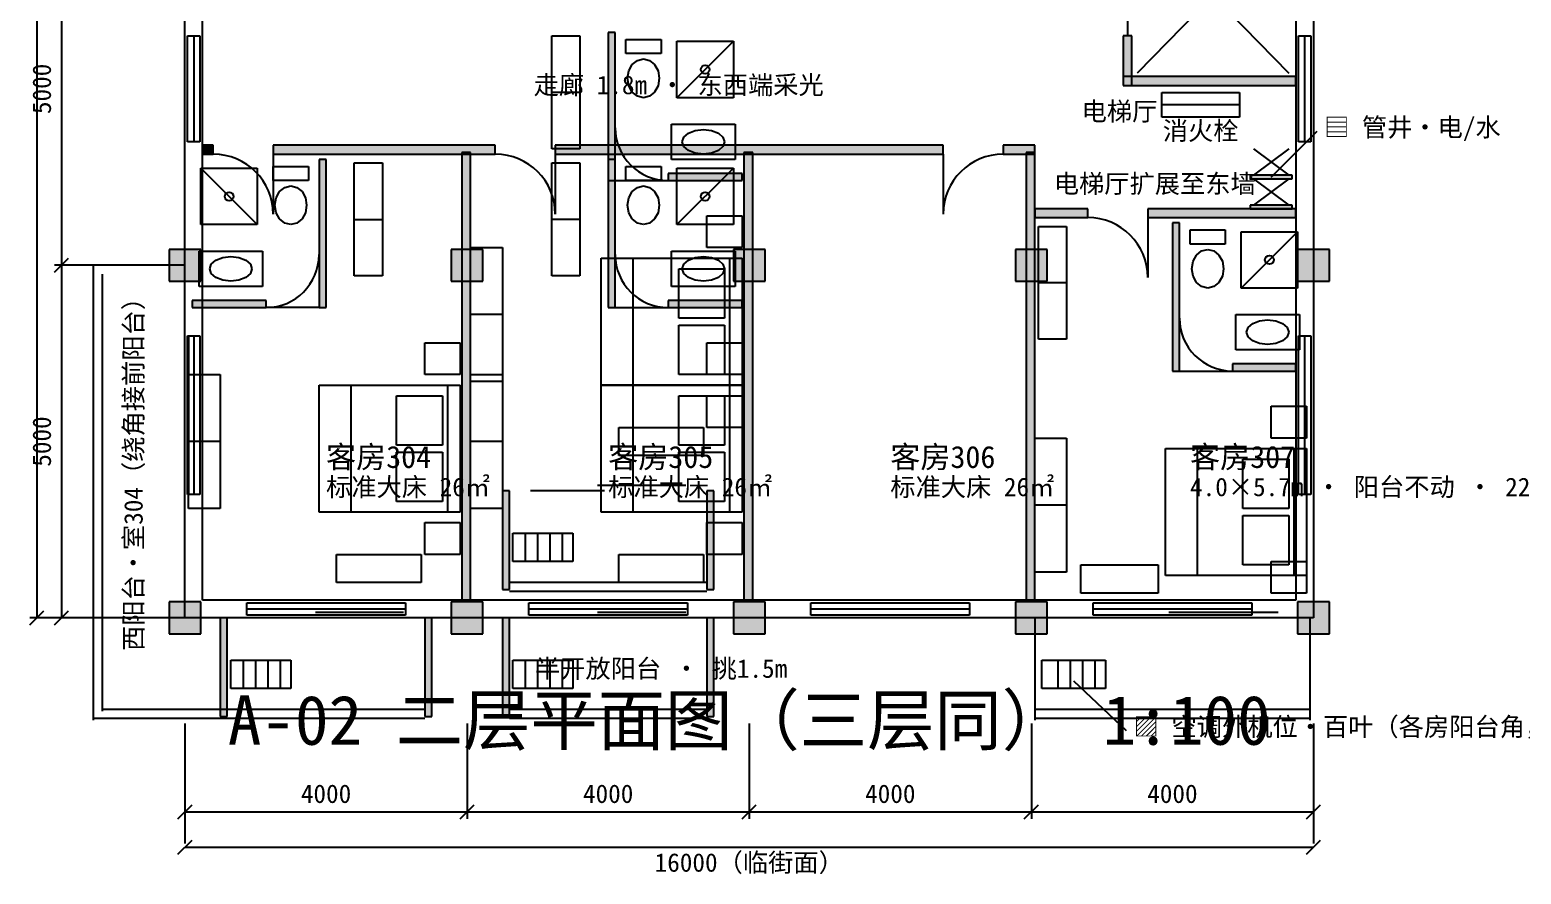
# Model space of a CAD drawing. Extents: x -1559 to 126850, y -3634 to 20959.
# Drawn here: x 19800 to 40945, y -3634 to 8338 of the extents above; entities that cross this region are included whole.
import ezdxf
from ezdxf.enums import TextEntityAlignment as Align

# ---------------------------------------------------------------- set-up
doc = ezdxf.new("R2010")
doc.units = 0
for name, color, linetype in [('COLUMN', 7, 'CONTINUOUS'), ('DIM', 1, 'CONTINUOUS'), ('DOOR', 3, 'CONTINUOUS'), ('FURN', 8, 'CONTINUOUS'), ('HVAC', 6, 'CONTINUOUS'), ('TXT', 2, 'CONTINUOUS'), ('WALL', 7, 'CONTINUOUS'), ('WINDOW', 4, 'CONTINUOUS')]:
    doc.layers.add(name, color=color, linetype=linetype)
doc.styles.add('wqy-unicode', font='simhei.ttf')

msp = doc.modelspace()

# ---------------------------------------------------------------- linework, layer by layer
at = {"layer": 'COLUMN'}
for p, q in [((22225, 5225), (21775, 5225)), ((21775, 5225), (21775, 4775)), ((22225, 4775), (22225, 5225)), ((26225, 5225), (25775, 5225)), ((25775, 5225), (25775, 4775)), ((26225, 4775), (26225, 5225)), ((30225, 5225), (29775, 5225)), ((29775, 5225), (29775, 4775)), ((30225, 4775), (30225, 5225)), ((34225, 5225), (33775, 5225)), ((33775, 5225), (33775, 4775)), ((34225, 4775), (34225, 5225)), ((38225, 5225), (37775, 5225)), ((37775, 5225), (37775, 4775)), ((38225, 4775), (38225, 5225)), ((21775, 4775), (22225, 4775)), ((25775, 4775), (26225, 4775)), ((29775, 4775), (30225, 4775)), ((33775, 4775), (34225, 4775)), ((37775, 4775), (38225, 4775)), ((22225, 225), (21775, 225)), ((21775, 225), (21775, -225)), ((22225, -225), (22225, 225)), ((26225, 225), (25775, 225)), ((25775, 225), (25775, -225)), ((26225, -225), (26225, 225)), ((30225, 225), (29775, 225)), ((29775, 225), (29775, -225)), ((30225, -225), (30225, 225)), ((34225, 225), (33775, 225)), ((33775, 225), (33775, -225)), ((34225, -225), (34225, 225)), ((38225, 225), (37775, 225)), ((37775, 225), (37775, -225)), ((38225, -225), (38225, 225)), ((21775, -225), (22225, -225)), ((25775, -225), (26225, -225)), ((29775, -225), (30225, -225)), ((33775, -225), (34225, -225)), ((37775, -225), (38225, -225))]:
    msp.add_line(p, q, dxfattribs=at)
for points in [[(21775, 4775), (22225, 4775), (21775, 5225), (22225, 5225)], [(25775, 4775), (26225, 4775), (25775, 5225), (26225, 5225)], [(29775, 4775), (30225, 4775), (29775, 5225), (30225, 5225)], [(33775, 4775), (34225, 4775), (33775, 5225), (34225, 5225)], [(37775, 4775), (38225, 4775), (37775, 5225), (38225, 5225)], [(21775, -225), (22225, -225), (21775, 225), (22225, 225)], [(25775, -225), (26225, -225), (25775, 225), (26225, 225)], [(29775, -225), (30225, -225), (29775, 225), (30225, 225)], [(33775, -225), (34225, -225), (33775, 225), (34225, 225)], [(37775, -225), (38225, -225), (37775, 225), (38225, 225)]]:
    msp.add_solid(points, dxfattribs=at)
at = {"layer": 'DIM'}
for p, q in [((19900, 15000), (19900, 0)), ((20250, 15000), (20250, 0)), ((20150, 4900), (20350, 5100)), ((22000, 5000), (20150, 5000)), ((19800, -100), (20000, 100)), ((22000, 0), (19800, 0)), ((20150, -100), (20350, 100)), ((22000, -1500), (22000, -3200)), ((26000, -1500), (26000, -2850)), ((30000, -1500), (30000, -2850)), ((34000, -1500), (34000, -2850)), ((38000, -1500), (38000, -3200)), ((21900, -2850), (22100, -2650)), ((25900, -2850), (26100, -2650)), ((29900, -2850), (30100, -2650)), ((33900, -2850), (34100, -2650)), ((37900, -2850), (38100, -2650)), ((22000, -2750), (38000, -2750)), ((21900, -3350), (22100, -3150)), ((37900, -3350), (38100, -3150)), ((22000, -3250), (38000, -3250))]:
    msp.add_line(p, q, dxfattribs=at)
at = {"layer": 'DOOR'}
for p, q in [((23250, 6575), (23250, 5725)), ((27250, 6575), (27250, 5725)), ((32750, 6575), (32750, 5725)), ((28100, 6200), (28850, 6200)), ((35650, 5675), (35650, 4825)), ((23900, 4400), (23150, 4400)), ((28100, 4400), (28850, 4400)), ((28100, 4400), (28850, 4400)), ((36100, 3500), (36850, 3500))]:
    msp.add_line(p, q, dxfattribs=at)
for centre, radius, start, end in [((28850, 6950), 750, 180, 270), ((22400, 5725), 850, 0, 90), ((26400, 5725), 850, 0, 90), ((33600, 5725), 850, 90, 180), ((34800, 4825), 850, 0, 90), ((23150, 5150), 750, 270, 0), ((28850, 5150), 750, 180, 270), ((28850, 5150), 750, 180, 270), ((36850, 4250), 750, 180, 270)]:
    msp.add_arc(centre, radius, start, end, dxfattribs=at)
at = {"layer": 'FURN'}
for p, q in [((37650, 9925), (35500, 7725)), ((35500, 9925), (37650, 7725)), ((27200, 8250), (27600, 8250)), ((27200, 6650), (27200, 8250)), ((27600, 8250), (27600, 6650)), ((28250, 8200), (28750, 8200)), ((28250, 8000), (28250, 8200)), ((28750, 8200), (28750, 8000)), ((28975, 8175), (29775, 8175)), ((28975, 7375), (28975, 8175)), ((29775, 8175), (28975, 7375)), ((29775, 8175), (29775, 7375)), ((28750, 8000), (28250, 8000)), ((28292.1, 7755.2), (28340.9, 7844.5)), ((28340.9, 7844.5), (28413.9, 7904.1)), ((28413.9, 7904.1), (28500, 7925)), ((28500, 7925), (28586.1, 7904.1)), ((28586.1, 7904.1), (28659.1, 7844.5)), ((28659.1, 7844.5), (28707.9, 7755.2)), ((28275, 7650), (28292.1, 7755.2)), ((28292.1, 7544.8), (28275, 7650)), ((28707.9, 7755.2), (28725, 7650)), ((28725, 7650), (28707.9, 7544.8)), ((27600, 7450), (27200, 7450)), ((28340.9, 7455.5), (28292.1, 7544.8)), ((28413.9, 7395.9), (28340.9, 7455.5)), ((28659.1, 7455.5), (28586.1, 7395.9)), ((28707.9, 7544.8), (28659.1, 7455.5)), ((35850, 7450), (36950, 7450)), ((35850, 7100), (35850, 7450)), ((36950, 7450), (36950, 7100)), ((28500, 7375), (28413.9, 7395.9)), ((28586.1, 7395.9), (28500, 7375)), ((29775, 7375), (28975, 7375)), ((36950, 7275), (35850, 7275)), ((28900, 7000), (29800, 7000)), ((28900, 6500), (28900, 7000)), ((29800, 7000), (29800, 6500)), ((36950, 7100), (35850, 7100)), ((29050, 6750), (29072.8, 6817)), ((29072.8, 6817), (29137.9, 6873.7)), ((29137.9, 6873.7), (29235.2, 6911.7)), ((29235.2, 6911.7), (29350, 6925)), ((29350, 6925), (29464.8, 6911.7)), ((29464.8, 6911.7), (29562.1, 6873.7)), ((29562.1, 6873.7), (29627.2, 6817)), ((29627.2, 6817), (29650, 6750)), ((27600, 6650), (27200, 6650)), ((29072.8, 6683), (29050, 6750)), ((29137.9, 6626.3), (29072.8, 6683)), ((29235.2, 6588.3), (29137.9, 6626.3)), ((29350, 6575), (29235.2, 6588.3)), ((29464.8, 6588.3), (29350, 6575)), ((29562.1, 6626.3), (29464.8, 6588.3)), ((29627.2, 6683), (29562.1, 6626.3)), ((29650, 6750), (29627.2, 6683)), ((37650, 6650), (37150, 6275)), ((37150, 6650), (37650, 6275)), ((22225, 6375), (23025, 6375)), ((22225, 5575), (22225, 6375)), ((22225, 6375), (23025, 5575)), ((23025, 6375), (23025, 5575)), ((23250, 6400), (23750, 6400)), ((23250, 6200), (23250, 6400)), ((23750, 6400), (23750, 6200)), ((24400, 6450), (24800, 6450)), ((24400, 4850), (24400, 6450)), ((24800, 6450), (24800, 4850)), ((27200, 6450), (27600, 6450)), ((27200, 4850), (27200, 6450)), ((27200, 6450), (27600, 6450)), ((27200, 4850), (27200, 6450)), ((27600, 6450), (27600, 4850)), ((27600, 6450), (27600, 4850)), ((28250, 6400), (28750, 6400)), ((28250, 6200), (28250, 6400)), ((28250, 6400), (28750, 6400)), ((28250, 6200), (28250, 6400)), ((28750, 6400), (28750, 6200)), ((28750, 6400), (28750, 6200)), ((29800, 6500), (28900, 6500)), ((28975, 6375), (29775, 6375)), ((28975, 5575), (28975, 6375)), ((29775, 6375), (28975, 5575)), ((28975, 6375), (29775, 6375)), ((28975, 5575), (28975, 6375)), ((29775, 6375), (28975, 5575)), ((29775, 6375), (29775, 5575)), ((29775, 6375), (29775, 5575)), ((23750, 6200), (23250, 6200)), ((28750, 6200), (28250, 6200)), ((28750, 6200), (28250, 6200)), ((37650, 6225), (37150, 5850)), ((37150, 6225), (37650, 5850)), ((23275, 5850), (23292.1, 5955.2)), ((23292.1, 5955.2), (23340.9, 6044.5)), ((23340.9, 6044.5), (23413.9, 6104.1)), ((23413.9, 6104.1), (23500, 6125)), ((23500, 6125), (23586.1, 6104.1)), ((23586.1, 6104.1), (23659.1, 6044.5)), ((23659.1, 6044.5), (23707.9, 5955.2)), ((23707.9, 5955.2), (23725, 5850)), ((28275, 5850), (28292.1, 5955.2)), ((28275, 5850), (28292.1, 5955.2)), ((28292.1, 5955.2), (28340.9, 6044.5)), ((28292.1, 5955.2), (28340.9, 6044.5)), ((28340.9, 6044.5), (28413.9, 6104.1)), ((28340.9, 6044.5), (28413.9, 6104.1)), ((28413.9, 6104.1), (28500, 6125)), ((28413.9, 6104.1), (28500, 6125)), ((28500, 6125), (28586.1, 6104.1)), ((28500, 6125), (28586.1, 6104.1)), ((28586.1, 6104.1), (28659.1, 6044.5)), ((28586.1, 6104.1), (28659.1, 6044.5)), ((28659.1, 6044.5), (28707.9, 5955.2)), ((28659.1, 6044.5), (28707.9, 5955.2)), ((28707.9, 5955.2), (28725, 5850)), ((28707.9, 5955.2), (28725, 5850)), ((23292.1, 5744.8), (23275, 5850)), ((23340.9, 5655.5), (23292.1, 5744.8)), ((23707.9, 5744.8), (23659.1, 5655.5)), ((23725, 5850), (23707.9, 5744.8)), ((28292.1, 5744.8), (28275, 5850)), ((28292.1, 5744.8), (28275, 5850)), ((28340.9, 5655.5), (28292.1, 5744.8)), ((28340.9, 5655.5), (28292.1, 5744.8)), ((28707.9, 5744.8), (28659.1, 5655.5)), ((28707.9, 5744.8), (28659.1, 5655.5)), ((28725, 5850), (28707.9, 5744.8)), ((28725, 5850), (28707.9, 5744.8)), ((23025, 5575), (22225, 5575)), ((23413.9, 5595.9), (23340.9, 5655.5)), ((23500, 5575), (23413.9, 5595.9)), ((23586.1, 5595.9), (23500, 5575)), ((23659.1, 5655.5), (23586.1, 5595.9)), ((24400, 5650), (24800, 5650)), ((27600, 5650), (27200, 5650)), ((27600, 5650), (27200, 5650)), ((28413.9, 5595.9), (28340.9, 5655.5)), ((28413.9, 5595.9), (28340.9, 5655.5)), ((28500, 5575), (28413.9, 5595.9)), ((28500, 5575), (28413.9, 5595.9)), ((28586.1, 5595.9), (28500, 5575)), ((28586.1, 5595.9), (28500, 5575)), ((28659.1, 5655.5), (28586.1, 5595.9)), ((28659.1, 5655.5), (28586.1, 5595.9)), ((29775, 5575), (28975, 5575)), ((29775, 5575), (28975, 5575)), ((29400, 5700), (29900, 5700)), ((29400, 5250), (29400, 5700)), ((29900, 5700), (29900, 5250)), ((34100, 5550), (34500, 5550)), ((34100, 3950), (34100, 5550)), ((34500, 5550), (34500, 3950)), ((36250, 5500), (36750, 5500)), ((36250, 5300), (36250, 5500)), ((36750, 5500), (36750, 5300)), ((36750, 5300), (36250, 5300)), ((36975, 5475), (37775, 5475)), ((36975, 4675), (36975, 5475)), ((37775, 5475), (36975, 4675)), ((37775, 5475), (37775, 4675)), ((22200, 5200), (23100, 5200)), ((22200, 4700), (22200, 5200)), ((22437.9, 5073.7), (22535.2, 5111.7)), ((22535.2, 5111.7), (22650, 5125)), ((22650, 5125), (22764.8, 5111.7)), ((22764.8, 5111.7), (22862.1, 5073.7)), ((23100, 5200), (23100, 4700)), ((26050, 5250), (26500, 5250)), ((26050, 3350), (26050, 5250)), ((26500, 5250), (26500, 3350)), ((27900, 5100), (29900, 5100)), ((27900, 3300), (27900, 5100)), ((28350, 5100), (28350, 3300)), ((28900, 5200), (29800, 5200)), ((28900, 4700), (28900, 5200)), ((28900, 5200), (29800, 5200)), ((28900, 4700), (28900, 5200)), ((29137.9, 5073.7), (29235.2, 5111.7)), ((29137.9, 5073.7), (29235.2, 5111.7)), ((29235.2, 5111.7), (29350, 5125)), ((29235.2, 5111.7), (29350, 5125)), ((29350, 5125), (29464.8, 5111.7)), ((29350, 5125), (29464.8, 5111.7)), ((29900, 5250), (29400, 5250)), ((29464.8, 5111.7), (29562.1, 5073.7)), ((29464.8, 5111.7), (29562.1, 5073.7)), ((29725, 5100), (29900, 5100)), ((29725, 3300), (29725, 5100)), ((29800, 5200), (29800, 4700)), ((29800, 5200), (29800, 4700)), ((29900, 5100), (29900, 3300)), ((29900, 5100), (29900, 3300)), ((36292.1, 5055.2), (36340.9, 5144.5)), ((36340.9, 5144.5), (36413.9, 5204.1)), ((36413.9, 5204.1), (36500, 5225)), ((36500, 5225), (36586.1, 5204.1)), ((36586.1, 5204.1), (36659.1, 5144.5)), ((36659.1, 5144.5), (36707.9, 5055.2)), ((22000, 5000), (20700, 5000)), ((20700, 5000), (20700, -1450)), ((20825, 4875), (20825, -1325)), ((22350, 4950), (22372.8, 5017)), ((22372.8, 4883), (22350, 4950)), ((22372.8, 5017), (22437.9, 5073.7)), ((22437.9, 4826.3), (22372.8, 4883)), ((22862.1, 5073.7), (22927.2, 5017)), ((22927.2, 4883), (22862.1, 4826.3)), ((22927.2, 5017), (22950, 4950)), ((22950, 4950), (22927.2, 4883)), ((29000, 4950), (29650, 4950)), ((29000, 4250), (29000, 4950)), ((29050, 4950), (29072.8, 5017)), ((29050, 4950), (29072.8, 5017)), ((29072.8, 4883), (29050, 4950)), ((29072.8, 4883), (29050, 4950)), ((29072.8, 5017), (29137.9, 5073.7)), ((29072.8, 5017), (29137.9, 5073.7)), ((29137.9, 4826.3), (29072.8, 4883)), ((29137.9, 4826.3), (29072.8, 4883)), ((29562.1, 5073.7), (29627.2, 5017)), ((29562.1, 5073.7), (29627.2, 5017)), ((29627.2, 4883), (29562.1, 4826.3)), ((29627.2, 4883), (29562.1, 4826.3)), ((29627.2, 5017), (29650, 4950)), ((29627.2, 5017), (29650, 4950)), ((29650, 4950), (29627.2, 4883)), ((29650, 4950), (29627.2, 4883)), ((29650, 4950), (29650, 4250)), ((36275, 4950), (36292.1, 5055.2)), ((36292.1, 4844.8), (36275, 4950)), ((36707.9, 5055.2), (36725, 4950)), ((36725, 4950), (36707.9, 4844.8)), ((23100, 4700), (22200, 4700)), ((22535.2, 4788.3), (22437.9, 4826.3)), ((22650, 4775), (22535.2, 4788.3)), ((22764.8, 4788.3), (22650, 4775)), ((22862.1, 4826.3), (22764.8, 4788.3)), ((24800, 4850), (24400, 4850)), ((27600, 4850), (27200, 4850)), ((27600, 4850), (27200, 4850)), ((29800, 4700), (28900, 4700)), ((29800, 4700), (28900, 4700)), ((29235.2, 4788.3), (29137.9, 4826.3)), ((29235.2, 4788.3), (29137.9, 4826.3)), ((29350, 4775), (29235.2, 4788.3)), ((29350, 4775), (29235.2, 4788.3)), ((29464.8, 4788.3), (29350, 4775)), ((29464.8, 4788.3), (29350, 4775)), ((29562.1, 4826.3), (29464.8, 4788.3)), ((29562.1, 4826.3), (29464.8, 4788.3)), ((34500, 4750), (34100, 4750)), ((36340.9, 4755.5), (36292.1, 4844.8)), ((36413.9, 4695.9), (36340.9, 4755.5)), ((36500, 4675), (36413.9, 4695.9)), ((36586.1, 4695.9), (36500, 4675)), ((36659.1, 4755.5), (36586.1, 4695.9)), ((36707.9, 4844.8), (36659.1, 4755.5)), ((37775, 4675), (36975, 4675)), ((26500, 4300), (26050, 4300)), ((29650, 4250), (29000, 4250)), ((36900, 4300), (37800, 4300)), ((36900, 3800), (36900, 4300)), ((37800, 4300), (37800, 3800)), ((29000, 4150), (29650, 4150)), ((29000, 3450), (29000, 4150)), ((29650, 4150), (29650, 3450)), ((37050, 4050), (37072.8, 4117)), ((37072.8, 3983), (37050, 4050)), ((37072.8, 4117), (37137.9, 4173.7)), ((37137.9, 4173.7), (37235.2, 4211.7)), ((37235.2, 4211.7), (37350, 4225)), ((37350, 4225), (37464.8, 4211.7)), ((37464.8, 4211.7), (37562.1, 4173.7)), ((37562.1, 4173.7), (37627.2, 4117)), ((37627.2, 4117), (37650, 4050)), ((37650, 4050), (37627.2, 3983)), ((25400, 3900), (25900, 3900)), ((25400, 3450), (25400, 3900)), ((25900, 3900), (25900, 3450)), ((29400, 3900), (29900, 3900)), ((29400, 3450), (29400, 3900)), ((29400, 3900), (29900, 3900)), ((29400, 3450), (29400, 3900)), ((29900, 3900), (29900, 3450)), ((29900, 3900), (29900, 3450)), ((34500, 3950), (34100, 3950)), ((37137.9, 3926.3), (37072.8, 3983)), ((37235.2, 3888.3), (37137.9, 3926.3)), ((37350, 3875), (37235.2, 3888.3)), ((37464.8, 3888.3), (37350, 3875)), ((37562.1, 3926.3), (37464.8, 3888.3)), ((37627.2, 3983), (37562.1, 3926.3)), ((37800, 3800), (36900, 3800)), ((22050, 3450), (22500, 3450)), ((22050, 1550), (22050, 3450)), ((22500, 3450), (22500, 1550)), ((25900, 3450), (25400, 3450)), ((26050, 3450), (26500, 3450)), ((26050, 1550), (26050, 3450)), ((26050, 3450), (26500, 3450)), ((26050, 1550), (26050, 3450)), ((26500, 3450), (26500, 1550)), ((26500, 3450), (26500, 1550)), ((29650, 3450), (29000, 3450)), ((29900, 3450), (29400, 3450)), ((29900, 3450), (29400, 3450)), ((23900, 3300), (25900, 3300)), ((23900, 1500), (23900, 3300)), ((24350, 3300), (24350, 1500)), ((25725, 3300), (25900, 3300)), ((25725, 1500), (25725, 3300)), ((25900, 3300), (25900, 1500)), ((25900, 3300), (25900, 1500)), ((26500, 3350), (26050, 3350)), ((27900, 3300), (29900, 3300)), ((27900, 1500), (27900, 3300)), ((27900, 3300), (29900, 3300)), ((27900, 1500), (27900, 3300)), ((29900, 3300), (27900, 3300)), ((28350, 3300), (28350, 1500)), ((28350, 3300), (28350, 1500)), ((29725, 3300), (29900, 3300)), ((29725, 1500), (29725, 3300)), ((29725, 3300), (29900, 3300)), ((29725, 1500), (29725, 3300)), ((29900, 3300), (29725, 3300)), ((29900, 3300), (29900, 1500)), ((29900, 3300), (29900, 1500)), ((29900, 3300), (29900, 1500)), ((29900, 3300), (29900, 1500)), ((25000, 3150), (25650, 3150)), ((25000, 2450), (25000, 3150)), ((25650, 3150), (25650, 2450)), ((29000, 3150), (29650, 3150)), ((29000, 2450), (29000, 3150)), ((29000, 3150), (29650, 3150)), ((29000, 2450), (29000, 3150)), ((29400, 3150), (29900, 3150)), ((29400, 2700), (29400, 3150)), ((29650, 3150), (29650, 2450)), ((29650, 3150), (29650, 2450)), ((29900, 3150), (29900, 2700)), ((37400, 3000), (37900, 3000)), ((37400, 2550), (37400, 3000)), ((37900, 3000), (37900, 2550)), ((28150, 2700), (29350, 2700)), ((28150, 2300), (28150, 2700)), ((29350, 2700), (29350, 2300)), ((29900, 2700), (29400, 2700)), ((34050, 2550), (34500, 2550)), ((34050, 650), (34050, 2550)), ((34500, 2550), (34500, 650)), ((37900, 2550), (37400, 2550)), ((22500, 2500), (22050, 2500)), ((25650, 2450), (25000, 2450)), ((25000, 2350), (25650, 2350)), ((25000, 1650), (25000, 2350)), ((25650, 2350), (25650, 1650)), ((26500, 2500), (26050, 2500)), ((26500, 2500), (26050, 2500)), ((29650, 2450), (29000, 2450)), ((29650, 2450), (29000, 2450)), ((29000, 2350), (29650, 2350)), ((29000, 1650), (29000, 2350)), ((29000, 2350), (29650, 2350)), ((29000, 1650), (29000, 2350)), ((29650, 2350), (29650, 1650)), ((29650, 2350), (29650, 1650)), ((35900, 2400), (37900, 2400)), ((35900, 600), (35900, 2400)), ((36350, 2400), (36350, 600)), ((37725, 2400), (37900, 2400)), ((37725, 600), (37725, 2400)), ((37900, 2400), (37900, 600)), ((37900, 2400), (37900, 600)), ((29350, 2300), (28150, 2300)), ((37000, 2250), (37650, 2250)), ((37000, 1550), (37000, 2250)), ((37650, 2250), (37650, 1550)), ((22500, 1550), (22050, 1550)), ((25900, 1500), (23900, 1500)), ((25650, 1650), (25000, 1650)), ((25900, 1500), (25725, 1500)), ((26500, 1550), (26050, 1550)), ((26500, 1550), (26050, 1550)), ((29900, 1500), (27900, 1500)), ((29900, 1500), (27900, 1500)), ((29650, 1650), (29000, 1650)), ((29650, 1650), (29000, 1650)), ((29900, 1500), (29725, 1500)), ((29900, 1500), (29725, 1500)), ((34500, 1600), (34050, 1600)), ((37650, 1550), (37000, 1550)), ((25400, 1350), (25900, 1350)), ((25400, 900), (25400, 1350)), ((25900, 1350), (25900, 900)), ((29400, 1350), (29900, 1350)), ((29400, 900), (29400, 1350)), ((29400, 1350), (29900, 1350)), ((29400, 900), (29400, 1350)), ((29900, 1350), (29900, 900)), ((29900, 1350), (29900, 900)), ((37000, 1450), (37650, 1450)), ((37000, 750), (37000, 1450)), ((37650, 1450), (37650, 750)), ((24150, 900), (25350, 900)), ((24150, 500), (24150, 900)), ((25350, 900), (25350, 500)), ((25900, 900), (25400, 900)), ((28150, 900), (29350, 900)), ((28150, 500), (28150, 900)), ((28150, 900), (29350, 900)), ((28150, 500), (28150, 900)), ((29350, 900), (29350, 500)), ((29350, 900), (29350, 500)), ((29900, 900), (29400, 900)), ((29900, 900), (29400, 900)), ((34500, 650), (34050, 650)), ((34700, 750), (35800, 750)), ((34700, 350), (34700, 750)), ((35800, 750), (35800, 350)), ((37650, 750), (37000, 750)), ((37400, 800), (37900, 800)), ((37400, 350), (37400, 800)), ((37900, 800), (37900, 350)), ((25350, 500), (24150, 500)), ((29400, 500), (26600, 500)), ((29350, 500), (28150, 500)), ((29350, 500), (28150, 500)), ((37900, 600), (35900, 600)), ((37900, 600), (37725, 600)), ((29400, 375), (26600, 375)), ((35800, 350), (34700, 350)), ((37900, 350), (37400, 350)), ((34050, 0), (34050, -1450)), ((37950, 0), (37950, -1450)), ((22600, -1425), (20700, -1425)), ((22600, -1425), (20700, -1425)), ((22600, -1300), (20825, -1300)), ((25400, -1300), (22600, -1300)), ((25400, -1425), (22600, -1425)), ((29400, -1300), (26600, -1300)), ((29400, -1300), (26600, -1300)), ((29400, -1425), (26600, -1425)), ((29400, -1425), (26600, -1425)), ((37950, -1300), (34050, -1300)), ((37950, -1425), (34050, -1425))]:
    msp.add_line(p, q, dxfattribs=at)
for centre in [(29375, 7775), (22625, 5975), (29375, 5975), (29375, 5975), (37375, 5075)]:
    msp.add_circle(centre, 62.5, dxfattribs=at)
at = {"layer": 'HVAC'}
for p, q in [((37400, 6250), (38050, 6900)), ((26650, 1200), (27500, 1200)), ((26650, 800), (26650, 1200)), ((26825, 1200), (26825, 800)), ((27000, 1200), (27000, 800)), ((27175, 1200), (27175, 800)), ((27350, 1200), (27350, 800)), ((27500, 1200), (27500, 800)), ((27500, 800), (26650, 800)), ((22650, -600), (23500, -600)), ((22650, -1000), (22650, -600)), ((22825, -600), (22825, -1000)), ((23000, -600), (23000, -1000)), ((23175, -600), (23175, -1000)), ((23350, -600), (23350, -1000)), ((23500, -600), (23500, -1000)), ((26650, -600), (27500, -600)), ((26650, -1000), (26650, -600)), ((26650, -600), (27500, -600)), ((26650, -1000), (26650, -600)), ((26825, -600), (26825, -1000)), ((26825, -600), (26825, -1000)), ((27000, -600), (27000, -1000)), ((27000, -600), (27000, -1000)), ((27175, -600), (27175, -1000)), ((27175, -600), (27175, -1000)), ((27350, -600), (27350, -1000)), ((27350, -600), (27350, -1000)), ((27500, -600), (27500, -1000)), ((27500, -600), (27500, -1000)), ((34150, -600), (35050, -600)), ((34150, -1000), (34150, -600)), ((34375, -600), (34375, -1000)), ((34550, -600), (34550, -1000)), ((34725, -600), (34725, -1000)), ((34900, -600), (34900, -1000)), ((35050, -600), (35050, -1000)), ((23500, -1000), (22650, -1000)), ((27500, -1000), (26650, -1000)), ((27500, -1000), (26650, -1000)), ((35050, -1000), (34150, -1000)), ((35350, -1600), (34600, -900))]:
    msp.add_line(p, q, dxfattribs=at)
at = {"layer": 'WALL'}
for p, q in [((38000, 20000), (38000, 0)), ((37750, 19750), (37750, 250)), ((22000, 0), (22000, 15000)), ((22250, 250), (22250, 14750)), ((28100, 8300), (28000, 8300)), ((28000, 8300), (28000, 6200)), ((28100, 6200), (28100, 8300)), ((35425, 8250), (35300, 8250)), ((35300, 8250), (35300, 7550)), ((35425, 7550), (35425, 8250)), ((37750, 7675), (35300, 7675)), ((35300, 7675), (35300, 7550)), ((37750, 7550), (37750, 7675)), ((35300, 7550), (35425, 7550)), ((35300, 7550), (37750, 7550)), ((22400, 6700), (22250, 6700)), ((22250, 6700), (22250, 6575)), ((22250, 6575), (22400, 6575)), ((22400, 6575), (22400, 6700)), ((26400, 6700), (23250, 6700)), ((23250, 6700), (23250, 6575)), ((23250, 6575), (26400, 6575)), ((26050, 6600), (25925, 6600)), ((25925, 6600), (25925, 250)), ((26050, 250), (26050, 6600)), ((26400, 6575), (26400, 6700)), ((32750, 6700), (27250, 6700)), ((27250, 6700), (27250, 6575)), ((27250, 6575), (32750, 6575)), ((30050, 6600), (29925, 6600)), ((29925, 6600), (29925, 250)), ((30050, 250), (30050, 6600)), ((32750, 6575), (32750, 6700)), ((34050, 6700), (33600, 6700)), ((33600, 6700), (33600, 6575)), ((33600, 6575), (34050, 6575)), ((34050, 6600), (33925, 6600)), ((33925, 6600), (33925, 250)), ((34050, 6575), (34050, 6700)), ((34050, 250), (34050, 6600)), ((24000, 6500), (23900, 6500)), ((23900, 6500), (23900, 4400)), ((24000, 4400), (24000, 6500)), ((28100, 6500), (28000, 6500)), ((28000, 6500), (28000, 4400)), ((28100, 6500), (28000, 6500)), ((28000, 6500), (28000, 4400)), ((28100, 4400), (28100, 6500)), ((28100, 4400), (28100, 6500)), ((28000, 6200), (28100, 6200)), ((29900, 6300), (28850, 6300)), ((28850, 6300), (28850, 6200)), ((28850, 6200), (29900, 6200)), ((29900, 6200), (29900, 6300)), ((37700, 6275), (37100, 6275)), ((37100, 6275), (37100, 6225)), ((37100, 6225), (37700, 6225)), ((37700, 6225), (37700, 6275)), ((34800, 5800), (34050, 5800)), ((34050, 5800), (34050, 5675)), ((34800, 5675), (34800, 5800)), ((37750, 5800), (35650, 5800)), ((35650, 5800), (35650, 5675)), ((37700, 5850), (37100, 5850)), ((37100, 5850), (37100, 5800)), ((37100, 5800), (37700, 5800)), ((37700, 5800), (37700, 5850)), ((37750, 5675), (37750, 5800)), ((34050, 5675), (34800, 5675)), ((35650, 5675), (37750, 5675)), ((36100, 5600), (36000, 5600)), ((36000, 5600), (36000, 3500)), ((36100, 3500), (36100, 5600)), ((23150, 4500), (22100, 4500)), ((22100, 4500), (22100, 4400)), ((23150, 4400), (23150, 4500)), ((29900, 4500), (28850, 4500)), ((28850, 4500), (28850, 4400)), ((29900, 4500), (28850, 4500)), ((28850, 4500), (28850, 4400)), ((29900, 4400), (29900, 4500)), ((29900, 4400), (29900, 4500)), ((22100, 4400), (23150, 4400)), ((23900, 4400), (24000, 4400)), ((28000, 4400), (28100, 4400)), ((28000, 4400), (28100, 4400)), ((28850, 4400), (29900, 4400)), ((28850, 4400), (29900, 4400)), ((37750, 3600), (36850, 3600)), ((36850, 3600), (36850, 3500)), ((37750, 3500), (37750, 3600)), ((36000, 3500), (36100, 3500)), ((36850, 3500), (37750, 3500)), ((26600, 1800), (26500, 1800)), ((26500, 1800), (26500, 400)), ((26600, 400), (26600, 1800)), ((29500, 1800), (29400, 1800)), ((29400, 1800), (29400, 400)), ((29500, 400), (29500, 1800)), ((37750, 250), (22250, 250)), ((25925, 250), (26050, 250)), ((26500, 400), (26600, 400)), ((29400, 400), (29500, 400)), ((29925, 250), (30050, 250)), ((33925, 250), (34050, 250)), ((38000, 0), (22000, 0)), ((22600, 0), (22500, 0)), ((22500, 0), (22500, -1400)), ((22600, -1400), (22600, 0)), ((25500, 0), (25400, 0)), ((25400, 0), (25400, -1400)), ((25500, -1400), (25500, 0)), ((26600, 0), (26500, 0)), ((26500, 0), (26500, -1400)), ((26600, 0), (26500, 0)), ((26500, 0), (26500, -1400)), ((26600, -1400), (26600, 0)), ((26600, -1400), (26600, 0)), ((29500, 0), (29400, 0)), ((29400, 0), (29400, -1400)), ((29500, 0), (29400, 0)), ((29400, 0), (29400, -1400)), ((29500, -1400), (29500, 0)), ((29500, -1400), (29500, 0)), ((22500, -1400), (22600, -1400)), ((25400, -1400), (25500, -1400)), ((26500, -1400), (26600, -1400)), ((26500, -1400), (26600, -1400)), ((29400, -1400), (29500, -1400)), ((29400, -1400), (29500, -1400))]:
    msp.add_line(p, q, dxfattribs=at)
for points in [[(28000, 6200), (28100, 6200), (28000, 8300), (28100, 8300)], [(35300, 7550), (35425, 7550), (35300, 8250), (35425, 8250)], [(35300, 7550), (37750, 7550), (35300, 7675), (37750, 7675)], [(22250, 6575), (22400, 6575), (22250, 6700), (22400, 6700)], [(23250, 6575), (26400, 6575), (23250, 6700), (26400, 6700)], [(25925, 250), (26050, 250), (25925, 6600), (26050, 6600)], [(27250, 6575), (32750, 6575), (27250, 6700), (32750, 6700)], [(29925, 250), (30050, 250), (29925, 6600), (30050, 6600)], [(33600, 6575), (34050, 6575), (33600, 6700), (34050, 6700)], [(33925, 250), (34050, 250), (33925, 6600), (34050, 6600)], [(23900, 4400), (24000, 4400), (23900, 6500), (24000, 6500)], [(28000, 4400), (28100, 4400), (28000, 6500), (28100, 6500)], [(28000, 4400), (28100, 4400), (28000, 6500), (28100, 6500)], [(28850, 6200), (29900, 6200), (28850, 6300), (29900, 6300)], [(37100, 6225), (37700, 6225), (37100, 6275), (37700, 6275)], [(34050, 5675), (34800, 5675), (34050, 5800), (34800, 5800)], [(35650, 5675), (37750, 5675), (35650, 5800), (37750, 5800)], [(37100, 5800), (37700, 5800), (37100, 5850), (37700, 5850)], [(36000, 3500), (36100, 3500), (36000, 5600), (36100, 5600)], [(22100, 4400), (23150, 4400), (22100, 4500), (23150, 4500)], [(28850, 4400), (29900, 4400), (28850, 4500), (29900, 4500)], [(28850, 4400), (29900, 4400), (28850, 4500), (29900, 4500)], [(36850, 3500), (37750, 3500), (36850, 3600), (37750, 3600)], [(26500, 400), (26600, 400), (26500, 1800), (26600, 1800)], [(29400, 400), (29500, 400), (29400, 1800), (29500, 1800)], [(22500, -1400), (22600, -1400), (22500, 0), (22600, 0)], [(25400, -1400), (25500, -1400), (25400, 0), (25500, 0)], [(26500, -1400), (26600, -1400), (26500, 0), (26600, 0)], [(26500, -1400), (26600, -1400), (26500, 0), (26600, 0)], [(29400, -1400), (29500, -1400), (29400, 0), (29500, 0)], [(29400, -1400), (29500, -1400), (29400, 0), (29500, 0)]]:
    msp.add_solid(points, dxfattribs=at)
at = {"layer": 'WINDOW'}
for p, q in [((35362.5, 9350), (35362.5, 8250)), ((22037.5, 8250), (22212.5, 8250)), ((22037.5, 6750), (22037.5, 8250)), ((22125, 8250), (22125, 6750)), ((22212.5, 8250), (22212.5, 6750)), ((37787.5, 8250), (37962.5, 8250)), ((37787.5, 6750), (37787.5, 8250)), ((37875, 8250), (37875, 6750)), ((37962.5, 8250), (37962.5, 6750)), ((22212.5, 6750), (22037.5, 6750)), ((37962.5, 6750), (37787.5, 6750)), ((22037.5, 4000), (22212.5, 4000)), ((22037.5, 1750), (22037.5, 4000)), ((22050, 4000), (22050, 1750)), ((22125, 4000), (22125, 1750)), ((22212.5, 4000), (22212.5, 1750)), ((37787.5, 4000), (37962.5, 4000)), ((37787.5, 1750), (37787.5, 4000)), ((37875, 4000), (37875, 1750)), ((37962.5, 4000), (37962.5, 1750)), ((22212.5, 1750), (22037.5, 1750)), ((27950, 1800), (26900, 1800)), ((29100, 1875), (27850, 1875)), ((37962.5, 1750), (37787.5, 1750)), ((22875, 212.5), (25125, 212.5)), ((22875, 37.5), (22875, 212.5)), ((25125, 212.5), (25125, 37.5)), ((26875, 212.5), (29125, 212.5)), ((26875, 37.5), (26875, 212.5)), ((29125, 212.5), (29125, 37.5)), ((30875, 212.5), (33125, 212.5)), ((30875, 37.5), (30875, 212.5)), ((33125, 212.5), (33125, 37.5)), ((34875, 212.5), (37125, 212.5)), ((34875, 37.5), (34875, 212.5)), ((37125, 212.5), (37125, 37.5)), ((25125, 125), (22875, 125)), ((25125, 37.5), (22875, 37.5)), ((23950, 0), (22900, 0)), ((25100, 75), (23850, 75)), ((29125, 125), (26875, 125)), ((29125, 37.5), (26875, 37.5)), ((27950, 0), (26900, 0)), ((27950, 0), (26900, 0)), ((29100, 75), (27850, 75)), ((29100, 75), (27850, 75)), ((33125, 125), (30875, 125)), ((33125, 37.5), (30875, 37.5)), ((36050, 0), (34500, 0)), ((37125, 125), (34875, 125)), ((37125, 37.5), (34875, 37.5)), ((37500, 75), (35950, 75))]:
    msp.add_line(p, q, dxfattribs=at)

# ---------------------------------------------------------------- texts
at = {"layer": 'DIM', "style": 'wqy-unicode'}
for p in [(20100, 7500), (20100, 2500)]:
    msp.add_text('5000', height=262.5, rotation=90, dxfattribs=at).set_placement(p, align=Align.CENTER)
for s, p in [('4000', (24000, -2625)), ('4000', (28000, -2625)), ('4000', (32000, -2625)), ('4000', (36000, -2625)), ('16000（临街面）', (30000, -3600))]:
    msp.add_text(s, height=262.5, dxfattribs=at).set_placement(p, align=Align.CENTER)
at = {"layer": 'TXT', "style": 'wqy-unicode'}
for s, height, p in [('走廊 1.8m · 东西端采光', 262.5, (29000, 7425)), ('电梯厅', 262.5, (35250, 7050)), ('消火栓', 262.5, (36400, 6775)), ('电梯厅扩展至东墙', 262.5, (35750, 6025)), ('半开放阳台 · 挑1.5m', 262.5, (28750, -850)), ('A-02 二层平面图（三层同） 1:100', 700, (30000, -1800))]:
    msp.add_text(s, height=height, dxfattribs=at).set_placement(p, align=Align.CENTER)
for s, height, p in [('▤ 管井·电/水', 262.5, (38150, 6825)), ('客房304', 312.5, (24000, 2125)), ('客房305', 312.5, (28000, 2125)), ('客房306', 312.5, (32000, 2125)), ('客房307', 312.5, (36250, 2125)), ('标准大床 26㎡', 262.5, (24000, 1725)), ('标准大床 26㎡', 262.5, (28000, 1725)), ('标准大床 26㎡', 262.5, (32000, 1725)), ('4.0×5.7m · 阳台不动 · 22.8㎡', 262.5, (36250, 1725)), ('▨ 空调外机位·百叶（各房阳台角，冷凝水接立管）', 262.5, (35450, -1675))]:
    msp.add_text(s, height=height, dxfattribs=at).set_placement(p)
msp.add_text('西阳台·室304（绕角接前阳台）', height=262.5, rotation=90, dxfattribs=at).set_placement((21400, 2125), align=Align.CENTER)

doc.saveas('drawing.dxf')
